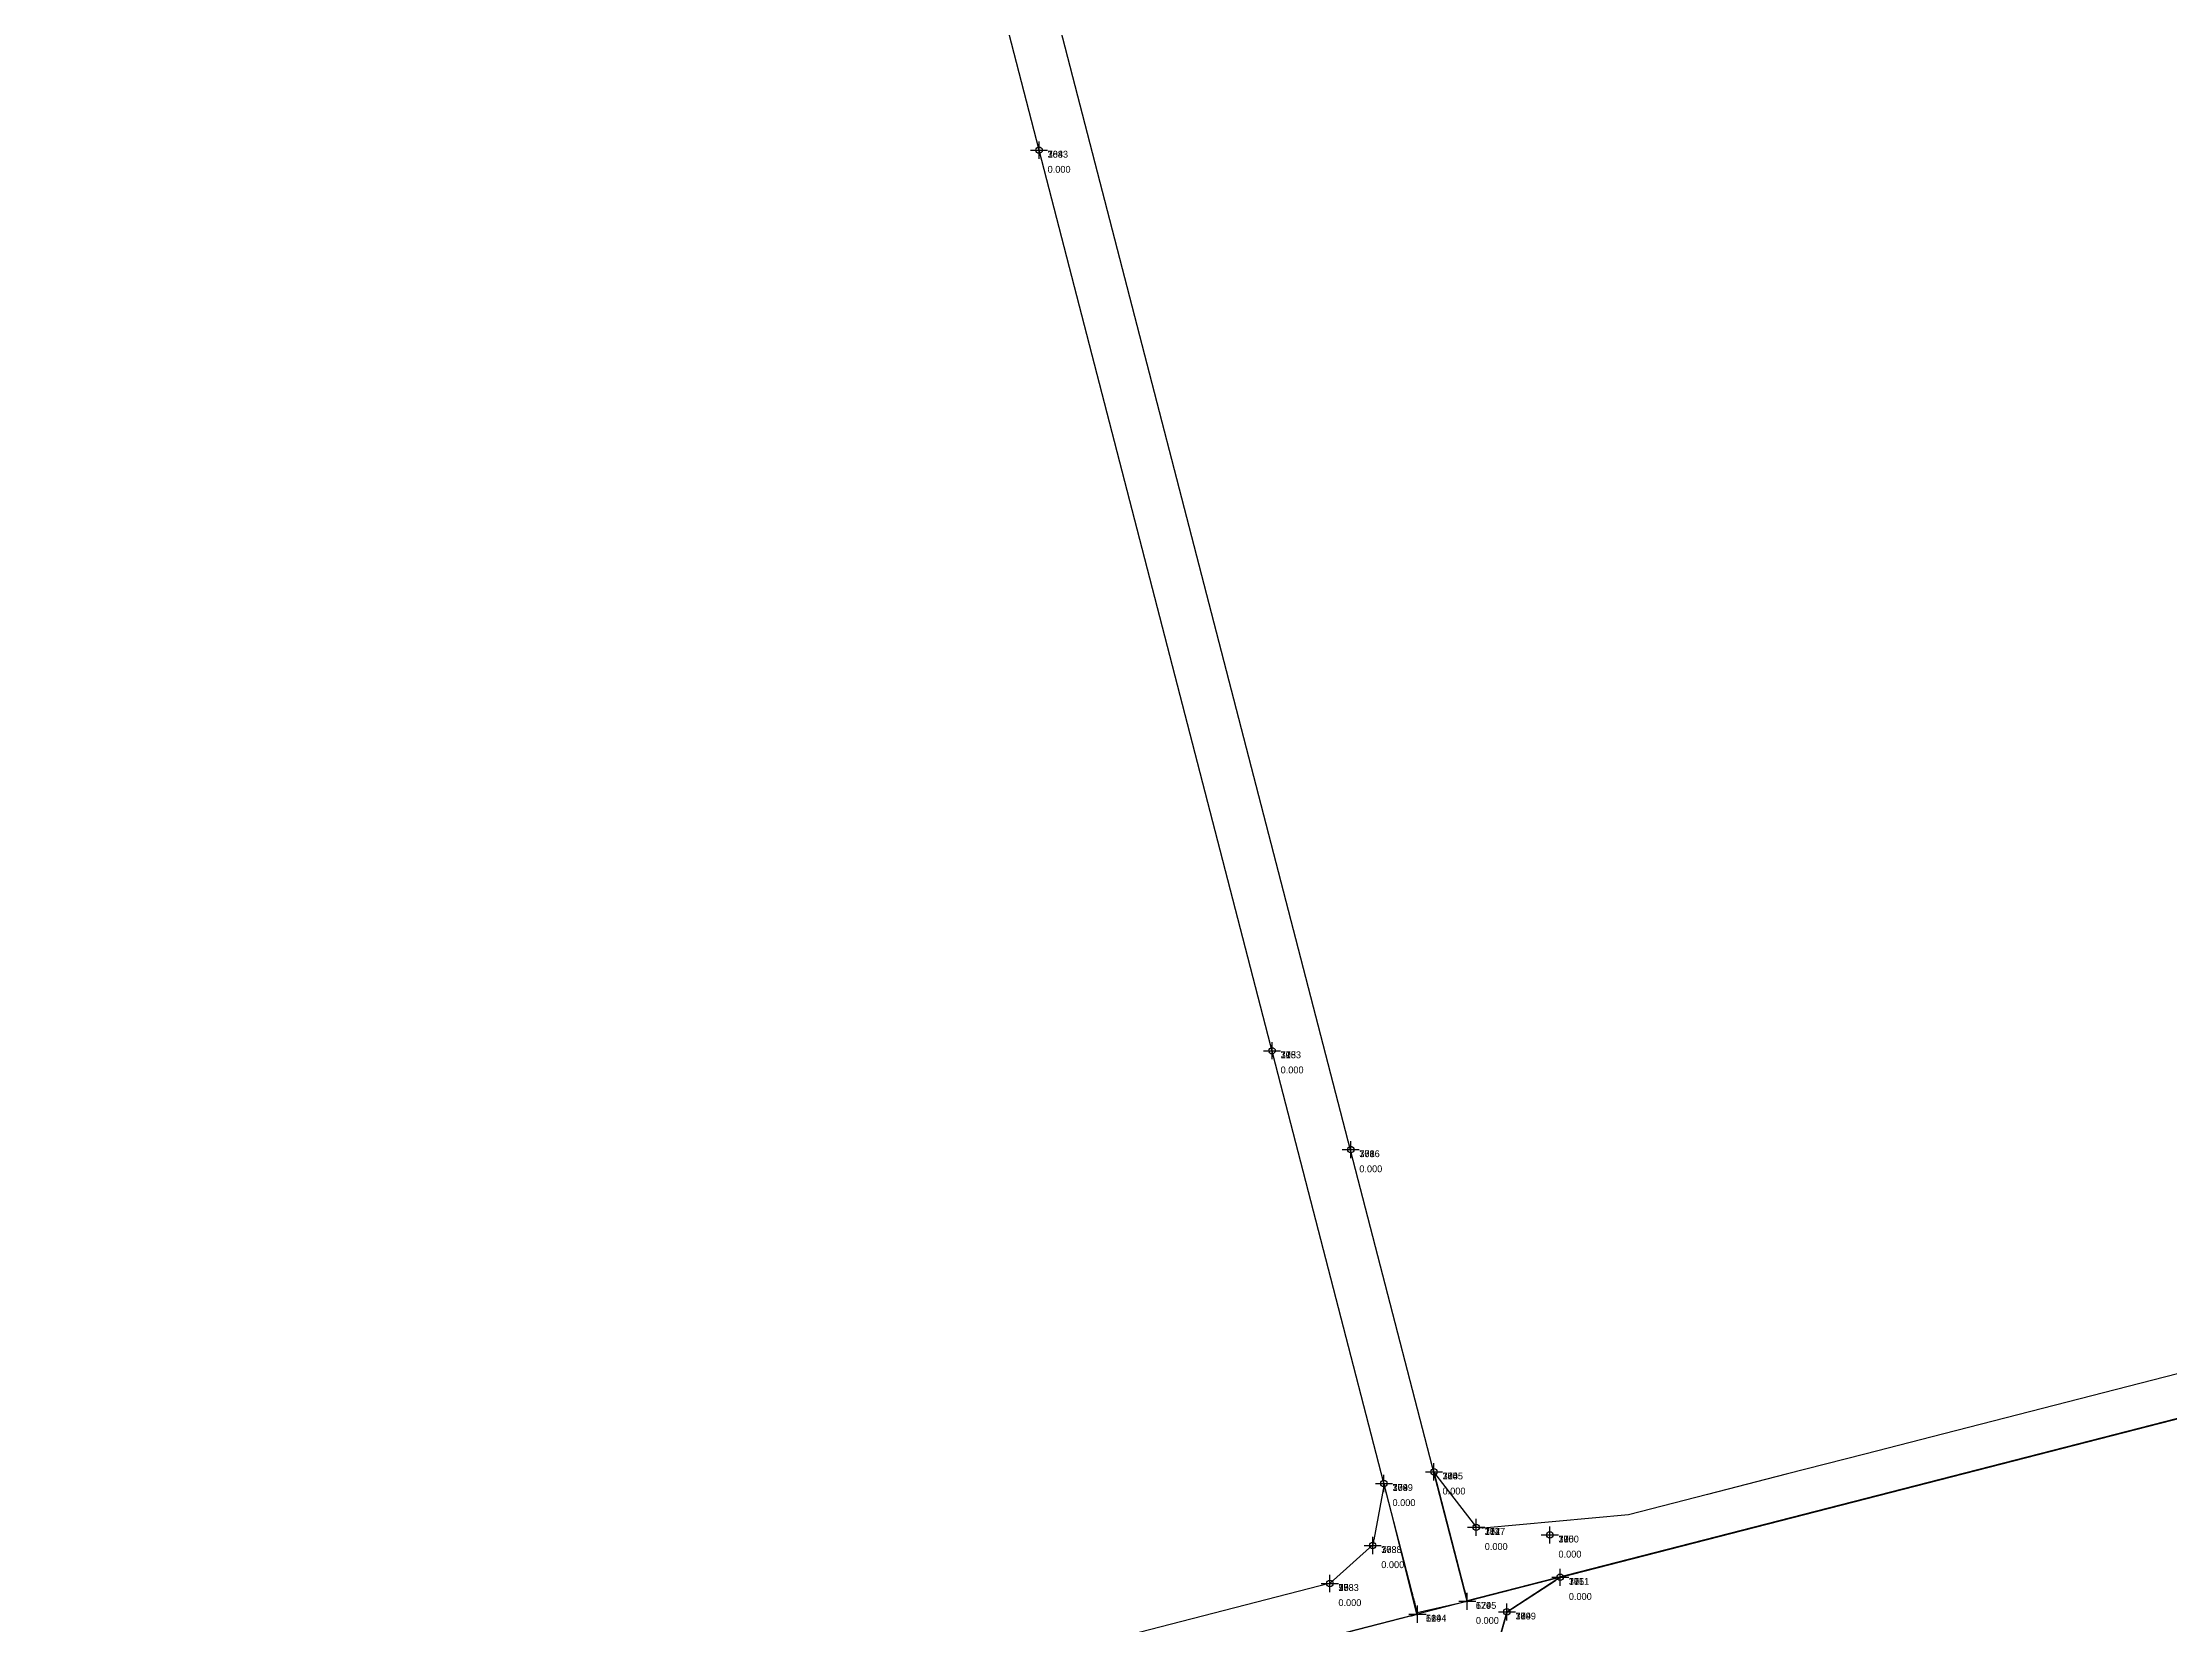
# Model space of a CAD drawing. Header units: metres. Extents: x 581016 to 32581287, y 5319908 to 5321142.
# Drawn here: x 581209.2 to 581457.3, y 5320501.1 to 5320685.7 of the extents above; entities that cross this region are included whole.
import ezdxf
from ezdxf.enums import TextEntityAlignment as Align

# ---------------------------------------------------------------- set-up
doc = ezdxf.new("R2010")
doc.units = ezdxf.units.M
doc.header["$PDMODE"] = 2
doc.header["$PDSIZE"] = 1
for name, color, linetype in [('Flurstuecksgrenzedxf', 7, 'Continuous'), ('Grenzpunktdxf', 7, 'Continuous'), ('Grenzpunktunabgemarktdxf', 7, 'Continuous'), ('PointHeights', 7, 'Continuous'), ('PointNames', 7, 'Continuous'), ('UmringIndustrieUGewerbefldxf', 7, 'Continuous'), ('UmringPStrassenverkehrdxf', 7, 'Continuous'), ('UmringspolygonWegdxf', 7, 'Continuous')]:
    doc.layers.add(name, color=color, linetype=linetype)

msp = doc.modelspace()

# ---------------------------------------------------------------- linework, layer by layer
at = {"layer": 'Flurstuecksgrenzedxf', "color": 178}
for points in [[(581213.27, 5321106.86), (581368.81, 5320505.14), (581368.86, 5320504.93), (581368.91, 5320504.73), (581368.97, 5320504.53), (581369.02, 5320504.32), (581369.07, 5320504.12), (581369.12, 5320503.92), (581369.18, 5320503.71), (581369.23, 5320503.51), (581369.28, 5320503.31), (581369.33, 5320503.1), (581369.38, 5320502.9), (581369.44, 5320502.7), (581369.49, 5320502.49), (581375.36, 5320503.79), (581305.31, 5320774.62)], [(581213.27, 5321106.86), (581368.81, 5320505.14), (581368.86, 5320504.93), (581368.91, 5320504.73), (581368.97, 5320504.53), (581369.02, 5320504.32), (581369.07, 5320504.12), (581369.12, 5320503.92), (581369.18, 5320503.71), (581369.23, 5320503.51), (581369.28, 5320503.31), (581369.33, 5320503.1), (581369.38, 5320502.9), (581369.44, 5320502.7), (581369.49, 5320502.49), (581375.36, 5320503.79), (581305.31, 5320774.62)], [(581936.28, 5320653.1), (581430.93, 5320523.32), (581421.74, 5320520.96), (581412.55, 5320518.61), (581403.36, 5320516.25), (581394.18, 5320513.89), (581377.19, 5320512.34), (581377.14, 5320512.34), (581377.08, 5320512.35), (581377.02, 5320512.35), (581376.96, 5320512.36), (581376.91, 5320512.37), (581376.85, 5320512.37), (581376.79, 5320512.38), (581376.73, 5320512.38), (581376.68, 5320512.39), (581376.62, 5320512.4), (581376.56, 5320512.4), (581376.5, 5320512.41), (581376.45, 5320512.41), (581371.47, 5320518.89), (581375, 5320505.2), (581375.02, 5320505.1), (581375.05, 5320505), (581375.07, 5320504.9), (581375.1, 5320504.8), (581375.13, 5320504.7), (581375.15, 5320504.6), (581375.18, 5320504.49), (581375.2, 5320504.39), (581375.23, 5320504.29), (581375.26, 5320504.19), (581375.28, 5320504.09), (581375.31, 5320503.99), (581375.33, 5320503.89), (581924.63, 5320644.9)], [(581936.28, 5320653.1), (581430.93, 5320523.32), (581421.74, 5320520.96), (581412.55, 5320518.61), (581403.36, 5320516.25), (581394.18, 5320513.89), (581377.19, 5320512.34), (581377.14, 5320512.34), (581377.08, 5320512.35), (581377.02, 5320512.35), (581376.96, 5320512.36), (581376.91, 5320512.37), (581376.85, 5320512.37), (581376.79, 5320512.38), (581376.73, 5320512.38), (581376.68, 5320512.39), (581376.62, 5320512.4), (581376.56, 5320512.4), (581376.5, 5320512.41), (581376.45, 5320512.41), (581371.47, 5320518.89), (581375, 5320505.2), (581375.02, 5320505.1), (581375.05, 5320505), (581375.07, 5320504.9), (581375.1, 5320504.8), (581375.13, 5320504.7), (581375.15, 5320504.6), (581375.18, 5320504.49), (581375.2, 5320504.39), (581375.23, 5320504.29), (581375.26, 5320504.19), (581375.28, 5320504.09), (581375.31, 5320503.99), (581375.33, 5320503.89), (581924.63, 5320644.9)], [(581668.99, 5320579.11), (581393.73, 5320508.52), (581389.97, 5320507.56), (581386.2, 5320506.59), (581386.12, 5320506.54), (581386.03, 5320506.48), (581380.44, 5320502.85), (581380.4, 5320502.82), (581380.36, 5320502.8), (581380.32, 5320502.77), (581380.29, 5320502.75), (581380.25, 5320502.72), (581380.21, 5320502.7), (581380.17, 5320502.67), (581380.13, 5320502.65), (581380.09, 5320502.62), (581380.06, 5320502.6), (581380.02, 5320502.57), (581379.08, 5320499.34)], [(581668.99, 5320579.11), (581393.73, 5320508.52), (581389.97, 5320507.56), (581386.2, 5320506.59), (581386.12, 5320506.54), (581386.03, 5320506.48), (581380.44, 5320502.85), (581380.4, 5320502.82), (581380.36, 5320502.8), (581380.32, 5320502.77), (581380.29, 5320502.75), (581380.25, 5320502.72), (581380.21, 5320502.7), (581380.17, 5320502.67), (581380.13, 5320502.65), (581380.09, 5320502.62), (581380.06, 5320502.6), (581380.02, 5320502.57), (581379.08, 5320499.34)], [(581045.01, 5320418.6), (581368.72, 5320502.08), (581368.78, 5320502.09), (581368.84, 5320502.11), (581368.9, 5320502.12), (581368.95, 5320502.14), (581369.01, 5320502.15), (581369.07, 5320502.17), (581369.13, 5320502.18), (581369.19, 5320502.2), (581369.25, 5320502.21), (581369.31, 5320502.23), (581369.36, 5320502.24), (581369.42, 5320502.26), (581369.48, 5320502.27), (581365.99, 5320516.12), (581365.97, 5320516.22), (581365.94, 5320516.32), (581365.92, 5320516.42), (581365.89, 5320516.52), (581365.86, 5320516.62), (581365.84, 5320516.73), (581365.81, 5320516.83), (581365.79, 5320516.93), (581365.76, 5320517.03), (581365.73, 5320517.13), (581365.71, 5320517.24), (581365.68, 5320517.34), (581365.66, 5320517.44), (581364.44, 5320510.96), (581364.43, 5320510.9), (581364.42, 5320510.84), (581364.41, 5320510.78), (581364.4, 5320510.72), (581364.39, 5320510.66), (581364.37, 5320510.6), (581364.36, 5320510.54), (581364.35, 5320510.48), (581364.34, 5320510.42), (581364.33, 5320510.36), (581359.76, 5320506.26), (581359.71, 5320506.21), (581359.65, 5320506.17), (581359.6, 5320506.12), (581359.54, 5320506.07), (581359.49, 5320506.02), (581359.43, 5320505.97), (581359.38, 5320505.92), (581066.65, 5320430.4)], [(581045.01, 5320418.6), (581368.72, 5320502.08), (581368.78, 5320502.09), (581368.84, 5320502.11), (581368.9, 5320502.12), (581368.95, 5320502.14), (581369.01, 5320502.15), (581369.07, 5320502.17), (581369.13, 5320502.18), (581369.19, 5320502.2), (581369.25, 5320502.21), (581369.31, 5320502.23), (581369.36, 5320502.24), (581369.42, 5320502.26), (581369.48, 5320502.27), (581365.99, 5320516.12), (581365.97, 5320516.22), (581365.94, 5320516.32), (581365.92, 5320516.42), (581365.89, 5320516.52), (581365.86, 5320516.62), (581365.84, 5320516.73), (581365.81, 5320516.83), (581365.79, 5320516.93), (581365.76, 5320517.03), (581365.73, 5320517.13), (581365.71, 5320517.24), (581365.68, 5320517.34), (581365.66, 5320517.44), (581364.44, 5320510.96), (581364.43, 5320510.9), (581364.42, 5320510.84), (581364.41, 5320510.78), (581364.4, 5320510.72), (581364.39, 5320510.66), (581364.37, 5320510.6), (581364.36, 5320510.54), (581364.35, 5320510.48), (581364.34, 5320510.42), (581364.33, 5320510.36), (581359.76, 5320506.26), (581359.71, 5320506.21), (581359.65, 5320506.17), (581359.6, 5320506.12), (581359.54, 5320506.07), (581359.49, 5320506.02), (581359.43, 5320505.97), (581359.38, 5320505.92), (581066.65, 5320430.4)], [(581379.08, 5320499.34), (581379.89, 5320502.22), (581379.9, 5320502.25), (581379.9, 5320502.28), (581379.91, 5320502.31), (581379.92, 5320502.34), (581379.93, 5320502.37), (581379.94, 5320502.41), (581379.95, 5320502.44), (581379.96, 5320502.47), (581379.97, 5320502.5), (581379.97, 5320502.53), (581380, 5320502.56), (581385.63, 5320506.22), (581385.68, 5320506.25), (581385.74, 5320506.29), (581385.79, 5320506.32), (581385.84, 5320506.36), (581385.89, 5320506.39), (581385.95, 5320506.42), (581386, 5320506.46), (581386.05, 5320506.49), (581386.1, 5320506.53), (581386.16, 5320506.56), (581386.19, 5320506.59), (581386.09, 5320506.56), (581386, 5320506.54), (581361.21, 5320500.15)], [(581379.08, 5320499.34), (581379.89, 5320502.22), (581379.9, 5320502.25), (581379.9, 5320502.28), (581379.91, 5320502.31), (581379.92, 5320502.34), (581379.93, 5320502.37), (581379.94, 5320502.41), (581379.95, 5320502.44), (581379.96, 5320502.47), (581379.97, 5320502.5), (581379.97, 5320502.53), (581380, 5320502.56), (581385.63, 5320506.22), (581385.68, 5320506.25), (581385.74, 5320506.29), (581385.79, 5320506.32), (581385.84, 5320506.36), (581385.89, 5320506.39), (581385.95, 5320506.42), (581386, 5320506.46), (581386.05, 5320506.49), (581386.1, 5320506.53), (581386.16, 5320506.56), (581386.19, 5320506.59), (581386.09, 5320506.56), (581386, 5320506.54), (581361.21, 5320500.15)]]:
    msp.add_lwpolyline(points, dxfattribs=at)
at = {"layer": 'Grenzpunktdxf', "color": 178}
for centre in [(581325.4, 5320673.11), (581325.4, 5320673.11), (581325.4, 5320673.11), (581325.4, 5320673.11), (581352.58, 5320568.03), (581352.58, 5320568.03), (581352.58, 5320568.03), (581352.58, 5320568.03), (581361.76, 5320556.49), (581361.76, 5320556.49), (581361.76, 5320556.49), (581361.76, 5320556.49), (581365.63, 5320517.54), (581365.63, 5320517.54), (581365.63, 5320517.54), (581365.63, 5320517.54), (581371.47, 5320518.89), (581371.47, 5320518.89), (581371.47, 5320518.89), (581371.47, 5320518.89), (581376.39, 5320512.42), (581376.39, 5320512.42), (581376.39, 5320512.42), (581376.39, 5320512.42), (581364.32, 5320510.3), (581364.32, 5320510.3), (581364.32, 5320510.3), (581364.32, 5320510.3), (581384.99, 5320511.53), (581384.99, 5320511.53), (581384.99, 5320511.53), (581384.99, 5320511.53), (581386.2, 5320506.59), (581386.2, 5320506.59), (581386.2, 5320506.59), (581386.2, 5320506.59), (581359.32, 5320505.87), (581359.32, 5320505.87), (581359.32, 5320505.87), (581359.32, 5320505.87), (581379.98, 5320502.55), (581379.98, 5320502.55), (581379.98, 5320502.55), (581379.98, 5320502.55)]:
    msp.add_circle(centre, 0.375, dxfattribs=at)
at = {"layer": 'Grenzpunktdxf', "linetype": 'Continuous'}
for p in [(581325.4, 5320673.11), (581325.4, 5320673.11), (581325.4, 5320673.11), (581325.4, 5320673.11), (581352.58, 5320568.03), (581352.58, 5320568.03), (581352.58, 5320568.03), (581352.58, 5320568.03), (581361.76, 5320556.49), (581361.76, 5320556.49), (581361.76, 5320556.49), (581361.76, 5320556.49), (581371.47, 5320518.89), (581371.47, 5320518.89), (581371.47, 5320518.89), (581371.47, 5320518.89), (581365.63, 5320517.54), (581365.63, 5320517.54), (581365.63, 5320517.54), (581365.63, 5320517.54), (581376.39, 5320512.42), (581376.39, 5320512.42), (581376.39, 5320512.42), (581376.39, 5320512.42), (581384.99, 5320511.53), (581384.99, 5320511.53), (581384.99, 5320511.53), (581384.99, 5320511.53), (581364.32, 5320510.3), (581364.32, 5320510.3), (581364.32, 5320510.3), (581364.32, 5320510.3), (581386.2, 5320506.59), (581386.2, 5320506.59), (581386.2, 5320506.59), (581386.2, 5320506.59), (581359.32, 5320505.87), (581359.32, 5320505.87), (581359.32, 5320505.87), (581359.32, 5320505.87), (581379.98, 5320502.55), (581379.98, 5320502.55), (581379.98, 5320502.55), (581379.98, 5320502.55)]:
    msp.add_point(p, dxfattribs=at)
at = {"layer": 'Grenzpunktunabgemarktdxf', "color": 178}
for centre in [(581369.54, 5320502.29), (581369.54, 5320502.29), (581375.36, 5320503.79), (581375.36, 5320503.79)]:
    msp.add_circle(centre, 0.0833, dxfattribs=at)
at = {"layer": 'Grenzpunktunabgemarktdxf', "linetype": 'Continuous'}
for p in [(581375.36, 5320503.79), (581375.36, 5320503.79), (581375.36, 5320503.79), (581375.36, 5320503.79), (581369.54, 5320502.29), (581369.54, 5320502.29), (581369.54, 5320502.29), (581369.54, 5320502.29)]:
    msp.add_point(p, dxfattribs=at)
at = {"layer": 'UmringIndustrieUGewerbefldxf', "color": 178}
msp.add_lwpolyline([(581664.89, 5320578.12), (581386.12, 5320506.54), (581386.03, 5320506.48), (581385.95, 5320506.43), (581385.87, 5320506.37), (581385.79, 5320506.32), (581380.19, 5320502.69), (581380.15, 5320502.66), (581380.11, 5320502.64), (581380.08, 5320502.61), (581380.04, 5320502.59), (581380, 5320502.56), (581379.98, 5320502.54), (581379.97, 5320502.52), (581379.97, 5320502.5), (581379.96, 5320502.48), (581379.96, 5320502.46), (581379.95, 5320502.44), (581379.08, 5320499.34), (581399.56, 5320420.21), (581715.37, 5320501.3)], dxfattribs=at)
msp.add_lwpolyline([(581664.89, 5320578.12), (581386.12, 5320506.54), (581386.03, 5320506.48), (581385.95, 5320506.43), (581385.87, 5320506.37), (581385.79, 5320506.32), (581380.19, 5320502.69), (581380.15, 5320502.66), (581380.11, 5320502.64), (581380.08, 5320502.61), (581380.04, 5320502.59), (581380, 5320502.56), (581379.98, 5320502.54), (581379.97, 5320502.52), (581379.97, 5320502.5), (581379.96, 5320502.48), (581379.96, 5320502.46), (581379.95, 5320502.44), (581379.08, 5320499.34), (581399.56, 5320420.21), (581715.37, 5320501.3)], dxfattribs=at)
at = {"layer": 'UmringPStrassenverkehrdxf', "color": 178}
msp.add_lwpolyline([(581045.01, 5320418.6), (581368.72, 5320502.08), (581368.78, 5320502.09), (581368.84, 5320502.11), (581368.9, 5320502.12), (581368.95, 5320502.14), (581369.01, 5320502.15), (581369.07, 5320502.17), (581369.13, 5320502.18), (581369.19, 5320502.2), (581369.25, 5320502.21), (581369.31, 5320502.23), (581369.36, 5320502.24), (581369.42, 5320502.26), (581369.48, 5320502.27), (581365.99, 5320516.12), (581365.97, 5320516.22), (581365.94, 5320516.32), (581365.92, 5320516.42), (581365.89, 5320516.52), (581365.86, 5320516.62), (581365.84, 5320516.73), (581365.81, 5320516.83), (581365.79, 5320516.93), (581365.76, 5320517.03), (581365.73, 5320517.13), (581365.71, 5320517.24), (581365.68, 5320517.34), (581365.66, 5320517.44), (581364.44, 5320510.96), (581364.43, 5320510.9), (581364.42, 5320510.84), (581364.41, 5320510.78), (581364.4, 5320510.72), (581364.39, 5320510.66), (581364.37, 5320510.6), (581364.36, 5320510.54), (581364.35, 5320510.48), (581364.34, 5320510.42), (581364.33, 5320510.36), (581359.76, 5320506.26), (581359.71, 5320506.21), (581359.65, 5320506.17), (581359.6, 5320506.12), (581359.54, 5320506.07), (581359.49, 5320506.02), (581359.43, 5320505.97), (581359.38, 5320505.92), (581066.65, 5320430.4)], dxfattribs=at)
msp.add_lwpolyline([(581045.01, 5320418.6), (581368.72, 5320502.08), (581368.78, 5320502.09), (581368.84, 5320502.11), (581368.9, 5320502.12), (581368.95, 5320502.14), (581369.01, 5320502.15), (581369.07, 5320502.17), (581369.13, 5320502.18), (581369.19, 5320502.2), (581369.25, 5320502.21), (581369.31, 5320502.23), (581369.36, 5320502.24), (581369.42, 5320502.26), (581369.48, 5320502.27), (581365.99, 5320516.12), (581365.97, 5320516.22), (581365.94, 5320516.32), (581365.92, 5320516.42), (581365.89, 5320516.52), (581365.86, 5320516.62), (581365.84, 5320516.73), (581365.81, 5320516.83), (581365.79, 5320516.93), (581365.76, 5320517.03), (581365.73, 5320517.13), (581365.71, 5320517.24), (581365.68, 5320517.34), (581365.66, 5320517.44), (581364.44, 5320510.96), (581364.43, 5320510.9), (581364.42, 5320510.84), (581364.41, 5320510.78), (581364.4, 5320510.72), (581364.39, 5320510.66), (581364.37, 5320510.6), (581364.36, 5320510.54), (581364.35, 5320510.48), (581364.34, 5320510.42), (581364.33, 5320510.36), (581359.76, 5320506.26), (581359.71, 5320506.21), (581359.65, 5320506.17), (581359.6, 5320506.12), (581359.54, 5320506.07), (581359.49, 5320506.02), (581359.43, 5320505.97), (581359.38, 5320505.92), (581066.65, 5320430.4)], dxfattribs=at)
at = {"layer": 'UmringspolygonWegdxf', "color": 178}
for points in [[(581213.27, 5321106.86), (581368.81, 5320505.14), (581368.86, 5320504.93), (581368.91, 5320504.73), (581368.97, 5320504.53), (581369.02, 5320504.32), (581369.07, 5320504.12), (581369.12, 5320503.92), (581369.18, 5320503.71), (581369.23, 5320503.51), (581369.28, 5320503.31), (581369.33, 5320503.1), (581369.38, 5320502.9), (581369.44, 5320502.7), (581369.49, 5320502.49), (581375.36, 5320503.79), (581305.31, 5320774.62)], [(581213.27, 5321106.86), (581368.81, 5320505.14), (581368.86, 5320504.93), (581368.91, 5320504.73), (581368.97, 5320504.53), (581369.02, 5320504.32), (581369.07, 5320504.12), (581369.12, 5320503.92), (581369.18, 5320503.71), (581369.23, 5320503.51), (581369.28, 5320503.31), (581369.33, 5320503.1), (581369.38, 5320502.9), (581369.44, 5320502.7), (581369.49, 5320502.49), (581375.36, 5320503.79), (581305.31, 5320774.62)], [(581936.28, 5320653.1), (581430.93, 5320523.32), (581421.74, 5320520.96), (581412.55, 5320518.61), (581403.36, 5320516.25), (581394.18, 5320513.89), (581377.19, 5320512.34), (581377.14, 5320512.34), (581377.08, 5320512.35), (581377.02, 5320512.35), (581376.96, 5320512.36), (581376.91, 5320512.37), (581376.85, 5320512.37), (581376.79, 5320512.38), (581376.73, 5320512.38), (581376.68, 5320512.39), (581376.62, 5320512.4), (581376.56, 5320512.4), (581376.5, 5320512.41), (581376.45, 5320512.41), (581371.47, 5320518.89), (581375, 5320505.2), (581375.02, 5320505.1), (581375.05, 5320505), (581375.07, 5320504.9), (581375.1, 5320504.8), (581375.13, 5320504.7), (581375.15, 5320504.6), (581375.18, 5320504.49), (581375.2, 5320504.39), (581375.23, 5320504.29), (581375.26, 5320504.19), (581375.28, 5320504.09), (581375.31, 5320503.99), (581375.33, 5320503.89), (581924.63, 5320644.9)], [(581936.28, 5320653.1), (581430.93, 5320523.32), (581421.74, 5320520.96), (581412.55, 5320518.61), (581403.36, 5320516.25), (581394.18, 5320513.89), (581377.19, 5320512.34), (581377.14, 5320512.34), (581377.08, 5320512.35), (581377.02, 5320512.35), (581376.96, 5320512.36), (581376.91, 5320512.37), (581376.85, 5320512.37), (581376.79, 5320512.38), (581376.73, 5320512.38), (581376.68, 5320512.39), (581376.62, 5320512.4), (581376.56, 5320512.4), (581376.5, 5320512.41), (581376.45, 5320512.41), (581371.47, 5320518.89), (581375, 5320505.2), (581375.02, 5320505.1), (581375.05, 5320505), (581375.07, 5320504.9), (581375.1, 5320504.8), (581375.13, 5320504.7), (581375.15, 5320504.6), (581375.18, 5320504.49), (581375.2, 5320504.39), (581375.23, 5320504.29), (581375.26, 5320504.19), (581375.28, 5320504.09), (581375.31, 5320503.99), (581375.33, 5320503.89), (581924.63, 5320644.9)], [(581379.08, 5320499.34), (581379.89, 5320502.22), (581379.9, 5320502.25), (581379.9, 5320502.28), (581379.91, 5320502.31), (581379.92, 5320502.34), (581379.93, 5320502.37), (581379.94, 5320502.41), (581379.95, 5320502.44), (581379.96, 5320502.47), (581379.97, 5320502.5), (581379.97, 5320502.53), (581380, 5320502.56), (581385.63, 5320506.22), (581385.68, 5320506.25), (581385.74, 5320506.29), (581385.79, 5320506.32), (581385.84, 5320506.36), (581385.89, 5320506.39), (581385.95, 5320506.42), (581386, 5320506.46), (581386.05, 5320506.49), (581386.1, 5320506.53), (581386.16, 5320506.56), (581386.19, 5320506.59), (581386.09, 5320506.56), (581386, 5320506.54), (581361.21, 5320500.15)], [(581379.08, 5320499.34), (581379.89, 5320502.22), (581379.9, 5320502.25), (581379.9, 5320502.28), (581379.91, 5320502.31), (581379.92, 5320502.34), (581379.93, 5320502.37), (581379.94, 5320502.41), (581379.95, 5320502.44), (581379.96, 5320502.47), (581379.97, 5320502.5), (581379.97, 5320502.53), (581380, 5320502.56), (581385.63, 5320506.22), (581385.68, 5320506.25), (581385.74, 5320506.29), (581385.79, 5320506.32), (581385.84, 5320506.36), (581385.89, 5320506.39), (581385.95, 5320506.42), (581386, 5320506.46), (581386.05, 5320506.49), (581386.1, 5320506.53), (581386.16, 5320506.56), (581386.19, 5320506.59), (581386.09, 5320506.56), (581386, 5320506.54), (581361.21, 5320500.15)]]:
    msp.add_lwpolyline(points, dxfattribs=at)

# ---------------------------------------------------------------- texts
at = {"layer": 'PointHeights', "linetype": 'Continuous'}
for p in [(581326.4, 5320671.27), (581326.4, 5320671.27), (581326.4, 5320671.27), (581326.4, 5320671.27), (581353.58, 5320566.19), (581353.58, 5320566.19), (581353.58, 5320566.19), (581353.58, 5320566.19), (581362.76, 5320554.65), (581362.76, 5320554.65), (581362.76, 5320554.65), (581362.76, 5320554.65), (581372.47, 5320517.05), (581372.47, 5320517.05), (581372.47, 5320517.05), (581372.47, 5320517.05), (581366.63, 5320515.7), (581366.63, 5320515.7), (581366.63, 5320515.7), (581366.63, 5320515.7), (581377.39, 5320510.58), (581377.39, 5320510.58), (581377.39, 5320510.58), (581377.39, 5320510.58), (581385.99, 5320509.69), (581385.99, 5320509.69), (581385.99, 5320509.69), (581385.99, 5320509.69), (581365.32, 5320508.46), (581365.32, 5320508.46), (581365.32, 5320508.46), (581365.32, 5320508.46), (581387.2, 5320504.75), (581387.2, 5320504.75), (581387.2, 5320504.75), (581387.2, 5320504.75), (581360.32, 5320504.03), (581360.32, 5320504.03), (581360.32, 5320504.03), (581360.32, 5320504.03), (581376.36, 5320501.95), (581376.36, 5320501.95), (581376.36, 5320501.95), (581376.36, 5320501.95)]:
    msp.add_text('0.000', height=0.8, dxfattribs=at).set_placement(p, align=Align.TOP_LEFT)
at = {"layer": 'PointNames', "linetype": 'Continuous'}
for s, p in [('368', (581326.4, 5320673.03)), ('783', (581326.4, 5320673.03)), ('108', (581326.4, 5320673.03)), ('1043', (581326.4, 5320673.03)), ('378', (581353.58, 5320567.95)), ('793', (581353.58, 5320567.95)), ('118', (581353.58, 5320567.95)), ('1053', (581353.58, 5320567.95)), ('361', (581362.76, 5320556.41)), ('776', (581362.76, 5320556.41)), ('101', (581362.76, 5320556.41)), ('1036', (581362.76, 5320556.41)), ('364', (581366.63, 5320517.46)), ('779', (581366.63, 5320517.46)), ('104', (581366.63, 5320517.46)), ('1039', (581366.63, 5320517.46)), ('370', (581372.47, 5320518.81)), ('785', (581372.47, 5320518.81)), ('110', (581372.47, 5320518.81)), ('1045', (581372.47, 5320518.81)), ('372', (581377.39, 5320512.34)), ('787', (581377.39, 5320512.34)), ('112', (581377.39, 5320512.34)), ('1047', (581377.39, 5320512.34)), ('363', (581365.32, 5320510.22)), ('778', (581365.32, 5320510.22)), ('103', (581365.32, 5320510.22)), ('1038', (581365.32, 5320510.22)), ('375', (581385.99, 5320511.45)), ('790', (581385.99, 5320511.45)), ('1050', (581385.99, 5320511.45)), ('115', (581385.99, 5320511.45)), ('358', (581360.32, 5320505.79)), ('98', (581360.32, 5320505.79)), ('773', (581360.32, 5320505.79)), ('1033', (581360.32, 5320505.79)), ('376', (581387.2, 5320506.51)), ('791', (581387.2, 5320506.51)), ('116', (581387.2, 5320506.51)), ('1051', (581387.2, 5320506.51)), ('569', (581370.54, 5320502.21)), ('619', (581370.54, 5320502.21)), ('1244', (581370.54, 5320502.21)), ('1294', (581370.54, 5320502.21)), ('570', (581376.36, 5320503.71)), ('620', (581376.36, 5320503.71)), ('1245', (581376.36, 5320503.71)), ('1295', (581376.36, 5320503.71)), ('374', (581380.98, 5320502.47)), ('789', (581380.98, 5320502.47)), ('1049', (581380.98, 5320502.47)), ('114', (581380.98, 5320502.47))]:
    msp.add_text(s, height=0.8, dxfattribs=at).set_placement(p, align=Align.TOP_LEFT)

doc.saveas('drawing.dxf')
